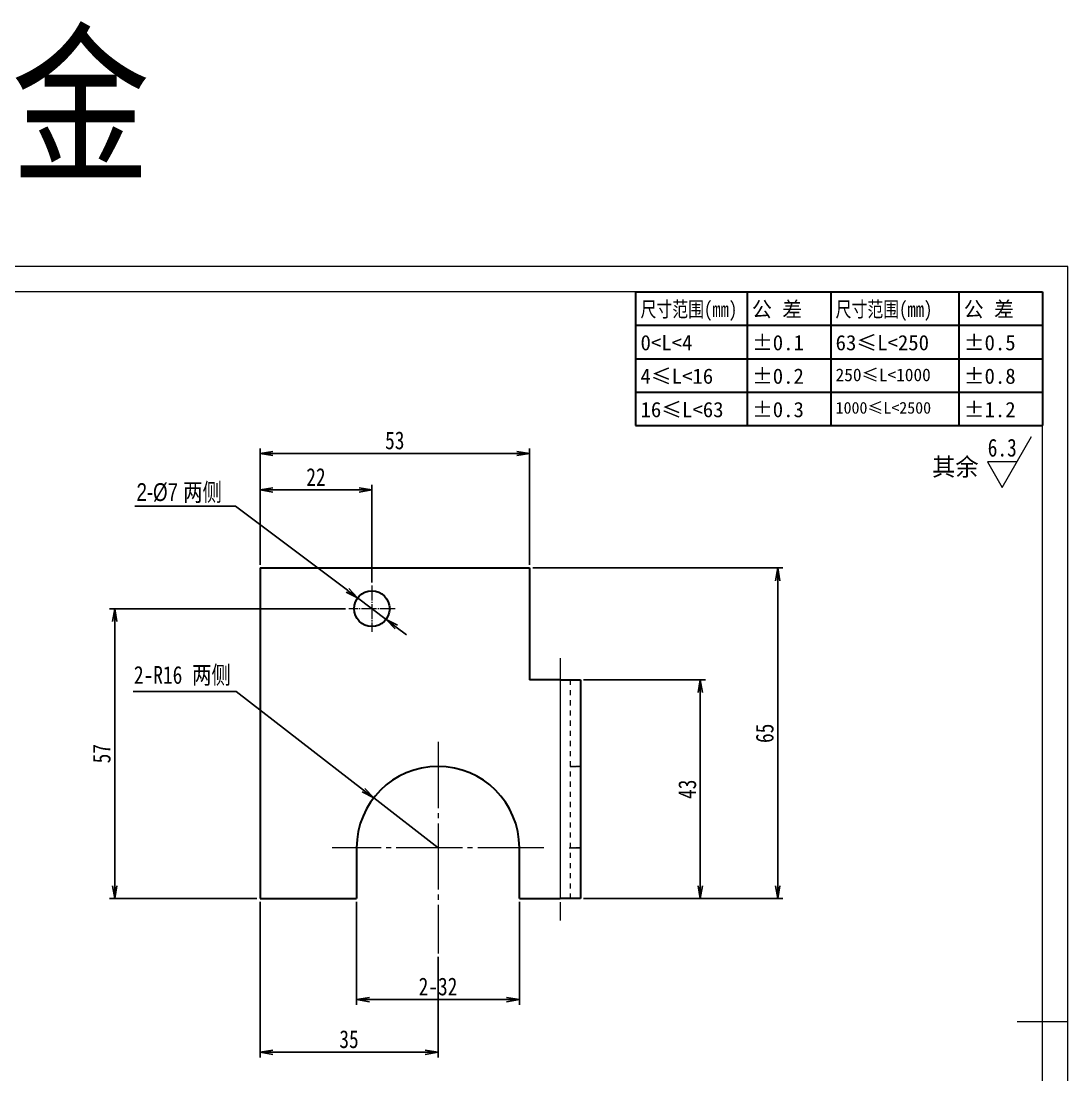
# Model space of a CAD drawing. Header units: millimetres. Extents: x -15766 to 80009, y -9701 to 15159.
# Drawn here: x -915.4 to -709.6, y 11269.8 to 11477 of the extents above; entities that cross this region are included whole.
import ezdxf
from ezdxf.enums import TextEntityAlignment as Align

# ---------------------------------------------------------------- set-up
doc = ezdxf.new("R2010")
doc.units = ezdxf.units.MM
doc.linetypes.add('CENTER-HOKUTO_1', pattern=[16, 13, -1, 1, -1])
doc.linetypes.add('HIDDEN-HOKUTO_1', pattern=[2, 1, -1])
doc.layers.get('DEFPOINTS').update_dxf_attribs({"lineweight": 18})
for name, color, linetype, lineweight in [('AM_7', 2, 'CENTER-HOKUTO_1', 18), ('AM_HID', 1, 'HIDDEN-HOKUTO_1', 18), ('AM_VIS', 7, 'Continuous', 18), ('CDRAFT0', 7, 'Continuous', 18), ('DIM', 253, 'Continuous', 20), ('title_frame', 7, 'Continuous', 18), ('word_dim', 9, 'Continuous', 18), ('尺寸线层', 3, 'Continuous', 18), ('粗实线层', 7, 'Continuous', 35), ('粗实线层_1', 7, 'Continuous', 15)]:
    doc.layers.add(name, color=color, linetype=linetype, lineweight=lineweight)
doc.styles.add('DIM', font='', dxfattribs={"width": 0.8})
doc.styles.get('DIM').set_extended_font_data('NSimSun')
doc.dimstyles.new('1-1$0', dxfattribs={"dimtxt": 3.5, "dimasz": 2.5, "dimexe": 1, "dimexo": 0.625, "dimgap": 0.8, "dimtad": 1, "dimdsep": 46, "dimtxsty": 'DIM', "dimblk": 'OPEN', "dimcen": 0, "dimdle": 5, "dimclrd": 256, "dimclre": 256, "dimclrt": 3, "dimazin": 3, "dimtfac": 0.5, "dimtmove": 0, "dimatfit": 3, "dimldrblk": 'OPEN', "dimfxl": 0, "dimtolj": 1, "dimarcsym": 0})
doc.dimstyles.new('1-1$3', dxfattribs={"dimtxt": 3.5, "dimasz": 2.5, "dimexe": 1, "dimexo": 0.625, "dimgap": 0.3, "dimtad": 1, "dimtih": 1, "dimtoh": 1, "dimdsep": 46, "dimtxsty": 'DIM', "dimblk": 'OPEN', "dimcen": 0, "dimdle": 5, "dimclrd": 256, "dimclre": 256, "dimclrt": 3, "dimazin": 3, "dimtfac": 0.5, "dimtmove": 0, "dimatfit": 3, "dimldrblk": 'OPEN', "dimfxl": 0, "dimtolj": 1, "dimarcsym": 0})
doc.dimstyles.new('1-1$4', dxfattribs={"dimtxt": 3.5, "dimasz": 2.5, "dimexe": 1, "dimexo": 0.625, "dimgap": 0.8, "dimtad": 1, "dimtih": 1, "dimtoh": 1, "dimzin": 12, "dimdsep": 46, "dimtxsty": 'DIM', "dimblk": 'OPEN', "dimcen": 0, "dimdle": 5, "dimclrd": 256, "dimclre": 256, "dimclrt": 3, "dimazin": 3, "dimtfac": 0.5, "dimtmove": 0, "dimatfit": 3, "dimldrblk": 'OPEN', "dimfxl": 0, "dimtolj": 1, "dimarcsym": 0})

# ---------------------------------------------------------------- blocks, each defined once
blk = doc.blocks.new('*X3')
at = {"layer": 'CDRAFT0'}
for p, q in [((420, 297), (0, 297)), ((420, 0), (420, 297))]:
    blk.add_line(p, q, dxfattribs=at)
at = {"layer": '粗实线层_1'}
for p, q in [((415, 292), (25, 292)), ((415, 5), (415, 292)), ((420, 148.5), (410, 148.5))]:
    blk.add_line(p, q, dxfattribs=at)
blk = doc.blocks.new('自由公差_1')
at = {"layer": '粗实线层'}
for p, q in [((-80, 0), (0, 0)), ((-80, 0), (-80, -26.3)), ((-58.08, 0), (-58.08, -26.3)), ((-41.64, 0), (-41.64, -26.3)), ((-16.44, 0), (-16.44, -26.3)), ((0, 0), (0, -26.3)), ((-80, -6.58), (0, -6.58)), ((-80, -13.15), (0, -13.15)), ((-80, -19.73), (0, -19.73)), ((-80, -26.3), (0, -26.3))]:
    blk.add_line(p, q, dxfattribs=at)
at = {"layer": '尺寸线层', "linetype": 'Continuous', "attachment_point": 1, "line_spacing_factor": 0.9}
for s, insert, char_height, width in [('{\\W0.8;尺寸范围(mm)}', (-79.04, -1.92), 3, 22.6032), ('公 差', (-57.12, -1.92), 3, 22.6032), ('{\\W0.8;尺寸范围(mm)}', (-40.68, -1.92), 3, 22.6032), ('公 差', (-15.48, -1.92), 3, 22.6032), ('%%P0.1', (-57.12, -8.49), 3, 12.7119), ('63≤L<250', (-40.68, -8.49), 3, 22.6032), ('%%P0.5', (-15.48, -8.49), 3, 12.5771), ('0<L<4', (-79.04, -8.49), 3, 22.6032), ('4≤L<16', (-79.04, -15.07), 3, 22.6032), ('%%P0.2', (-57.12, -15.07), 3, 12.4769), ('250≤L<1000', (-40.68, -15.07), 2.5, 22.6032), ('%%P0.8', (-15.48, -15.07), 3, 13.0759), ('16≤L<63', (-79.04, -21.64), 3, 22.6032), ('%%P0.3', (-57.12, -21.64), 3, 12.7119), ('1000≤L<2500', (-40.68, -21.64), 2.3, 22.6032), ('%%P1.2', (-15.48, -21.64), 3, 12.8764)]:
    blk.add_mtext(s, dxfattribs=dict(at, insert=insert, char_height=char_height, width=width))
blk = doc.blocks.new('_OPEN')
at = {"color": 0, "linetype": 'ByBlock', "lineweight": -2}
for p, q in [((-1, 0.166667), (0, 0)), ((-1, -0.166667), (0, 0)), ((0, 0), (-1, 0))]:
    blk.add_line(p, q, dxfattribs=at)
blk = doc.blocks.new('*D242')
at = {"layer": 'DEFPOINTS', "color": 0, "transparency": 16777216}
for p in [(-815.42, 11369.47), (-766.62, 11369.47), (-805.42, 11304.47)]:
    blk.add_point(p, dxfattribs=at)
at = {"layer": 'DIM', "linetype": 'Continuous', "lineweight": -2, "transparency": 16777216}
for p, q in [((-814.79, 11369.47), (-765.62, 11369.47)), ((-766.62, 11306.97), (-766.62, 11366.97)), ((-804.79, 11304.47), (-765.62, 11304.47))]:
    blk.add_line(p, q, dxfattribs=at)
at = {"layer": 'DIM', "lineweight": -2, "transparency": 16777216, "xscale": 2.5, "yscale": 2.5, "zscale": 2.5}
for p, rotation in [((-766.62, 11369.47), 90), ((-766.62, 11304.47), 270)]:
    blk.add_blockref('_OPEN', p, dxfattribs=dict(at, rotation=rotation))
at = {"layer": 'DIM', "color": 3, "transparency": 16777216, "insert": (-769.17, 11336.97), "char_height": 3.5, "attachment_point": 5, "rotation": 90, "style": 'DIM'}
blk.add_mtext('\\A1;65', dxfattribs=at)
blk = doc.blocks.new('*D243')
at = {"layer": 'DEFPOINTS', "color": 0, "transparency": 16777216}
for p in [(-805.42, 11347.47), (-805.42, 11304.47), (-781.84, 11304.47)]:
    blk.add_point(p, dxfattribs=at)
at = {"layer": 'DIM', "linetype": 'Continuous', "lineweight": -2, "transparency": 16777216}
for p, q in [((-804.79, 11347.47), (-780.84, 11347.47)), ((-781.84, 11344.97), (-781.84, 11306.97)), ((-804.79, 11304.47), (-780.84, 11304.47))]:
    blk.add_line(p, q, dxfattribs=at)
at = {"layer": 'DIM', "lineweight": -2, "transparency": 16777216, "xscale": 2.5, "yscale": 2.5, "zscale": 2.5}
for p, rotation in [((-781.84, 11347.47), 90), ((-781.84, 11304.47), 270)]:
    blk.add_blockref('_OPEN', p, dxfattribs=dict(at, rotation=rotation))
at = {"layer": 'DIM', "color": 3, "transparency": 16777216, "insert": (-784.39, 11325.97), "char_height": 3.5, "attachment_point": 5, "rotation": 90, "style": 'DIM'}
blk.add_mtext('\\A1;43', dxfattribs=at)
blk = doc.blocks.new('*D244')
at = {"layer": 'DEFPOINTS', "color": 0, "transparency": 16777216}
for p in [(-868.42, 11391.98), (-868.42, 11369.47), (-815.42, 11369.47)]:
    blk.add_point(p, dxfattribs=at)
at = {"layer": 'DIM', "linetype": 'Continuous', "lineweight": -2, "transparency": 16777216}
for p, q in [((-868.42, 11370.09), (-868.42, 11392.98)), ((-817.92, 11391.98), (-865.92, 11391.98)), ((-815.42, 11370.09), (-815.42, 11392.98))]:
    blk.add_line(p, q, dxfattribs=at)
at = {"layer": 'DIM', "lineweight": -2, "transparency": 16777216, "xscale": 2.5, "yscale": 2.5, "zscale": 2.5, "rotation": 180}
blk.add_blockref('_OPEN', (-868.42, 11391.98), dxfattribs=at)
at = {"layer": 'DIM', "lineweight": -2, "transparency": 16777216, "xscale": 2.5, "yscale": 2.5, "zscale": 2.5}
blk.add_blockref('_OPEN', (-815.42, 11391.98), dxfattribs=at)
at = {"layer": 'DIM', "color": 3, "transparency": 16777216, "insert": (-841.92, 11394.53), "char_height": 3.5, "attachment_point": 5, "style": 'DIM'}
blk.add_mtext('\\A1;53', dxfattribs=at)
blk = doc.blocks.new('*D245')
at = {"layer": 'DEFPOINTS', "color": 0, "transparency": 16777216}
for p in [(-868.42, 11304.47), (-833.42, 11293.67), (-833.42, 11274.27)]:
    blk.add_point(p, dxfattribs=at)
at = {"layer": 'DIM', "linetype": 'Continuous', "lineweight": -2, "transparency": 16777216}
for p, q in [((-868.42, 11303.84), (-868.42, 11273.27)), ((-833.42, 11293.04), (-833.42, 11273.27)), ((-865.92, 11274.27), (-835.92, 11274.27))]:
    blk.add_line(p, q, dxfattribs=at)
at = {"layer": 'DIM', "lineweight": -2, "transparency": 16777216, "xscale": 2.5, "yscale": 2.5, "zscale": 2.5, "rotation": 180}
blk.add_blockref('_OPEN', (-868.42, 11274.27), dxfattribs=at)
at = {"layer": 'DIM', "lineweight": -2, "transparency": 16777216, "xscale": 2.5, "yscale": 2.5, "zscale": 2.5}
blk.add_blockref('_OPEN', (-833.42, 11274.27), dxfattribs=at)
at = {"layer": 'DIM', "color": 3, "transparency": 16777216, "insert": (-850.92, 11276.82), "char_height": 3.5, "attachment_point": 5, "style": 'DIM'}
blk.add_mtext('\\A1;35', dxfattribs=at)
blk = doc.blocks.new('*D246')
at = {"layer": 'DEFPOINTS', "color": 0, "transparency": 16777216}
for p in [(-849.42, 11304.47), (-817.42, 11304.47), (-817.42, 11284.63)]:
    blk.add_point(p, dxfattribs=at)
at = {"layer": 'DIM', "linetype": 'Continuous', "lineweight": -2, "transparency": 16777216}
for p, q in [((-849.42, 11303.84), (-849.42, 11283.63)), ((-817.42, 11303.84), (-817.42, 11283.63)), ((-846.92, 11284.63), (-819.92, 11284.63))]:
    blk.add_line(p, q, dxfattribs=at)
at = {"layer": 'DIM', "lineweight": -2, "transparency": 16777216, "xscale": 2.5, "yscale": 2.5, "zscale": 2.5, "rotation": 180}
blk.add_blockref('_OPEN', (-849.42, 11284.63), dxfattribs=at)
at = {"layer": 'DIM', "lineweight": -2, "transparency": 16777216, "xscale": 2.5, "yscale": 2.5, "zscale": 2.5}
blk.add_blockref('_OPEN', (-817.42, 11284.63), dxfattribs=at)
at = {"layer": 'DIM', "color": 3, "transparency": 16777216, "insert": (-833.42, 11287.18), "char_height": 3.5, "attachment_point": 5, "style": 'DIM'}
blk.add_mtext('\\A1;2-32', dxfattribs=at)
blk = doc.blocks.new('*D247')
at = {"layer": 'DEFPOINTS', "color": 0, "transparency": 16777216}
for p in [(-846.07, 11324.26), (-833.42, 11314.47)]:
    blk.add_point(p, dxfattribs=at)
at = {"layer": 'DIM', "linetype": 'Continuous', "lineweight": -2, "transparency": 16777216}
for p, q in [((-893.39, 11345.18), (-873.11, 11345.18)), ((-873.11, 11345.18), (-848.05, 11325.79)), ((-833.42, 11314.47), (-846.07, 11324.26))]:
    blk.add_line(p, q, dxfattribs=at)
at = {"layer": 'DIM', "lineweight": -2, "transparency": 16777216, "xscale": 2.5, "yscale": 2.5, "zscale": 2.5, "rotation": 322.2651565159675}
blk.add_blockref('_OPEN', (-846.07, 11324.26), dxfattribs=at)
at = {"layer": 'DIM', "color": 3, "transparency": 16777216, "insert": (-883.68, 11348.26), "char_height": 3.5, "attachment_point": 5, "style": 'DIM'}
blk.add_mtext('\\A1;2-R16 两侧', dxfattribs=at)
blk = doc.blocks.new('*D248')
at = {"layer": 'DEFPOINTS', "color": 0, "transparency": 16777216}
for p in [(-896.99, 11361.47), (-850.97, 11361.47), (-868.42, 11304.47)]:
    blk.add_point(p, dxfattribs=at)
at = {"layer": 'DIM', "linetype": 'Continuous', "lineweight": -2, "transparency": 16777216}
for p, q in [((-851.59, 11361.47), (-897.99, 11361.47)), ((-896.99, 11306.97), (-896.99, 11358.97)), ((-869.04, 11304.47), (-897.99, 11304.47))]:
    blk.add_line(p, q, dxfattribs=at)
at = {"layer": 'DIM', "lineweight": -2, "transparency": 16777216, "xscale": 2.5, "yscale": 2.5, "zscale": 2.5}
for p, rotation in [((-896.99, 11361.47), 90), ((-896.99, 11304.47), 270)]:
    blk.add_blockref('_OPEN', p, dxfattribs=dict(at, rotation=rotation))
at = {"layer": 'DIM', "color": 3, "transparency": 16777216, "insert": (-899.54, 11332.97), "char_height": 3.5, "attachment_point": 5, "rotation": 90, "style": 'DIM'}
blk.add_mtext('\\A1;57', dxfattribs=at)
blk = doc.blocks.new('*D249')
at = {"layer": 'DEFPOINTS', "color": 0, "transparency": 16777216}
for p in [(-846.42, 11384.8), (-868.42, 11369.47), (-846.42, 11366.02)]:
    blk.add_point(p, dxfattribs=at)
at = {"layer": 'DIM', "linetype": 'Continuous', "lineweight": -2, "transparency": 16777216}
for p, q in [((-868.42, 11370.09), (-868.42, 11385.8)), ((-846.42, 11366.64), (-846.42, 11385.8)), ((-865.92, 11384.8), (-848.92, 11384.8))]:
    blk.add_line(p, q, dxfattribs=at)
at = {"layer": 'DIM', "lineweight": -2, "transparency": 16777216, "xscale": 2.5, "yscale": 2.5, "zscale": 2.5, "rotation": 180}
blk.add_blockref('_OPEN', (-868.42, 11384.8), dxfattribs=at)
at = {"layer": 'DIM', "lineweight": -2, "transparency": 16777216, "xscale": 2.5, "yscale": 2.5, "zscale": 2.5}
blk.add_blockref('_OPEN', (-846.42, 11384.8), dxfattribs=at)
at = {"layer": 'DIM', "color": 3, "transparency": 16777216, "insert": (-857.42, 11387.35), "char_height": 3.5, "attachment_point": 5, "style": 'DIM'}
blk.add_mtext('\\A1;22', dxfattribs=at)
blk = doc.blocks.new('*D250')
at = {"layer": 'DEFPOINTS', "color": 0, "transparency": 16777216}
for p in [(-849.22, 11363.57), (-843.62, 11359.37)]:
    blk.add_point(p, dxfattribs=at)
at = {"layer": 'DIM', "linetype": 'Continuous', "lineweight": -2, "transparency": 16777216}
for p, q in [((-893.01, 11381.61), (-873.21, 11381.61)), ((-873.21, 11381.61), (-851.22, 11365.08)), ((-843.62, 11359.37), (-849.22, 11363.57)), ((-841.62, 11357.86), (-839.63, 11356.36))]:
    blk.add_line(p, q, dxfattribs=at)
at = {"layer": 'DIM', "lineweight": -2, "transparency": 16777216, "xscale": 2.5, "yscale": 2.5, "zscale": 2.5}
for p, rotation in [((-849.22, 11363.57), 323.0587484668478), ((-843.62, 11359.37), 143.0587484668478)]:
    blk.add_blockref('_OPEN', p, dxfattribs=dict(at, rotation=rotation))
at = {"layer": 'DIM', "color": 3, "transparency": 16777216, "insert": (-884.3, 11384.19), "char_height": 3.5, "attachment_point": 5, "style": 'DIM'}
blk.add_mtext('\\A1;{\\fGulim|b0|i0|c129|p0;2-%%c7\\fGulim|b0|i0|c134|p0; }两侧', dxfattribs=at)

msp = doc.modelspace()

# ---------------------------------------------------------------- linework, layer by layer
at = {"color": 7, "lineweight": 13}
msp.add_line((-809.41953, 11347.46957), (-809.41953, 11304.46957), dxfattribs=at)
at = {"layer": 'AM_7', "color": 2, "lineweight": 13, "ltscale": 0.227502}
msp.add_line((-846.41953, 11366.01962), (-846.41953, 11356.91952), dxfattribs=at)
at = {"layer": 'AM_7', "color": 2, "lineweight": 13, "ltscale": 0.22749}
msp.add_line((-841.86972, 11361.46957), (-850.96933, 11361.46957), dxfattribs=at)
at = {"layer": 'AM_7', "color": 2, "lineweight": 13}
for p, q in [((-809.41953, 11351.76962), (-809.41953, 11300.16903)), ((-833.41953, 11335.26962), (-833.41953, 11293.66958)), ((-812.61972, 11314.46957), (-854.21933, 11314.46957))]:
    msp.add_line(p, q, dxfattribs=at)
at = {"layer": 'AM_7', "color": 2, "lineweight": 13, "ltscale": 0.06001}
msp.add_line((-807.61972, 11314.46957), (-805.21933, 11314.46957), dxfattribs=at)
at = {"layer": 'AM_HID', "color": 1, "lineweight": 13}
for p, q in [((-809.41953, 11347.46957), (-809.41953, 11304.46957)), ((-809.41953, 11347.46957), (-809.41953, 11304.46957)), ((-809.41953, 11347.46957), (-809.41953, 11304.46957)), ((-807.41953, 11347.46957), (-807.41953, 11304.46957))]:
    msp.add_line(p, q, dxfattribs=at)
at = {"layer": 'AM_HID', "color": 1, "lineweight": 13, "ltscale": 0.05}
for p, q in [((-807.41953, 11330.46957), (-805.41953, 11330.46957)), ((-805.41953, 11330.46957), (-807.41953, 11330.46957)), ((-805.41953, 11314.46957), (-807.41953, 11314.46957)), ((-807.41953, 11314.46957), (-805.41953, 11314.46957)), ((-805.41953, 11314.46957), (-807.41953, 11314.46957)), ((-805.41953, 11314.46957), (-807.41953, 11314.46957))]:
    msp.add_line(p, q, dxfattribs=at)
at = {"layer": 'AM_VIS', "color": 0, "lineweight": 35}
for p, q in [((-868.41953, 11369.46957), (-868.41953, 11304.46957)), ((-868.41953, 11369.46957), (-815.41953, 11369.46957)), ((-815.41953, 11369.46957), (-815.41953, 11347.46957)), ((-805.41953, 11347.46957), (-805.41953, 11304.46957))]:
    msp.add_line(p, q, dxfattribs=at)
at = {"layer": 'AM_VIS', "color": 0, "lineweight": 35, "ltscale": 0.15}
msp.add_line((-809.41953, 11347.46957), (-815.41953, 11347.46957), dxfattribs=at)
at = {"layer": 'AM_VIS', "color": 0, "lineweight": 35, "ltscale": 0.1}
for p, q in [((-809.41953, 11347.46957), (-805.41953, 11347.46957)), ((-805.41953, 11304.46957), (-809.41953, 11304.46957))]:
    msp.add_line(p, q, dxfattribs=at)
at = {"layer": 'AM_VIS', "color": 0, "lineweight": 35, "ltscale": 0.25}
for p, q in [((-849.41953, 11314.46957), (-849.41953, 11304.46957)), ((-817.41953, 11304.46957), (-817.41953, 11314.46957))]:
    msp.add_line(p, q, dxfattribs=at)
at = {"layer": 'AM_VIS', "color": 0, "lineweight": 35, "ltscale": 0.475}
msp.add_line((-868.41953, 11304.46957), (-849.41953, 11304.46957), dxfattribs=at)
at = {"layer": 'AM_VIS', "color": 0, "lineweight": 35, "ltscale": 0.2}
msp.add_line((-817.41953, 11304.46957), (-809.41953, 11304.46957), dxfattribs=at)
at = {"layer": 'AM_VIS', "color": 0, "lineweight": 35}
msp.add_circle((-846.41953, 11361.46957), 3.5, dxfattribs=at)
msp.add_arc((-833.41953, 11314.46957), 16, 0, 179.999995, dxfattribs=at)
at = {"layer": 'DIM'}
for p, q in [((-722.50597, 11385.32085), (-716.73247, 11395.32085)), ((-719.61922, 11390.32085), (-725.39272, 11390.32085)), ((-725.39272, 11390.32085), (-722.50597, 11385.32085))]:
    msp.add_line(p, q, dxfattribs=at)

# ---------------------------------------------------------------- block references
at = {"layer": 'title_frame'}
for name, p in [('*X3', (-1129.56109, 11131.74841)), ('自由公差_1', (-714.56109, 11423.74841))]:
    msp.add_blockref(name, p, dxfattribs=at)

# ---------------------------------------------------------------- texts
at = {"layer": 'DIM', "insert": (-944.58335, 11473.02108), "char_height": 25, "width": 104.980501, "attachment_point": 1, "style": 'DIM'}
msp.add_mtext('{\\C3;钣金}', dxfattribs=at)
at = {"layer": 'DIM', "color": 2, "style": 'DIM', "width": 0.8}
msp.add_attdef('6.3', text='0.0', height=3.5, dxfattribs=at).set_placement((-719.61922, 11390.32085), align=Align.BOTTOM_RIGHT)
at = {"layer": 'word_dim', "linetype": 'Continuous', "insert": (-736.24593, 11391.08671), "char_height": 3.5, "width": 10.860604, "attachment_point": 1}
msp.add_mtext('{\\C3;其余}', dxfattribs=at)

# ---------------------------------------------------------------- dimensions: what is measured, and where the dimension line sits
at = {"layer": 'DIM'}
for base, p1, p2, picture, middle in [((-868.41953, 11391.98374), (-815.41953, 11369.46957), (-868.41953, 11369.46957), '*D244', (-841.91953, 11394.53374)), ((-846.41953, 11384.80293), (-868.41953, 11369.46957), (-846.41953, 11366.01962), '*D249', (-857.41953, 11387.35293)), ((-833.41953, 11274.27362), (-868.41953, 11304.46957), (-833.41953, 11293.66958), '*D245', (-850.91953, 11276.82362))]:
    dim = msp.add_linear_dim(base=base, p1=p1, p2=p2, dimstyle='1-1$0', dxfattribs=at)
    dim.commit()
    dim.dimension.update_dxf_attribs({"geometry": picture, "text_midpoint": middle})
dim = msp.add_diameter_dim_2p(p1=(-843.62215, 11359.36608), p2=(-849.21691, 11363.57305), text='{\\fGulim|b0|i0|c129|p0;<>\\fGulim|b0|i0|c134|p0; }两侧', dimstyle='1-1$3', override={"dimpost": '2-%%c<>'}, dxfattribs=at)
dim.commit()
dim.dimension.update_dxf_attribs({"geometry": '*D250', "text_midpoint": (-884.30424, 11381.61251), "dimtype": 163})
for base, p1, p2, picture, middle in [((-766.61593, 11369.46957), (-805.41953, 11304.46957), (-815.41953, 11369.46957), '*D242', (-769.16593, 11336.96957)), ((-896.99287, 11361.46957), (-868.41953, 11304.46957), (-850.96933, 11361.46957), '*D248', (-899.54287, 11332.96957)), ((-781.83533, 11304.46957), (-805.41953, 11347.46957), (-805.41953, 11304.46957), '*D243', (-784.38533, 11325.96957))]:
    dim = msp.add_linear_dim(base=base, p1=p1, p2=p2, angle=90, dimstyle='1-1$0', dxfattribs=at)
    dim.commit()
    dim.dimension.update_dxf_attribs({"geometry": picture, "text_midpoint": middle})
dim = msp.add_radius_dim(center=(-833.41953, 11314.46957), mpoint=(-846.07315, 11324.2617), text='2-<> 两侧', dimstyle='1-1$4', dxfattribs=at)
dim.commit()
dim.dimension.update_dxf_attribs({"geometry": '*D247', "text_midpoint": (-883.67637, 11345.18261), "dimtype": 164})
dim = msp.add_linear_dim(base=(-817.41953, 11284.6304), p1=(-849.41953, 11304.46957), p2=(-817.41953, 11304.46957), text='2-<>', dimstyle='1-1$0', dxfattribs=at)
dim.commit()
dim.dimension.update_dxf_attribs({"geometry": '*D246', "text_midpoint": (-833.41953, 11287.1804)})

doc.saveas('drawing.dxf')
